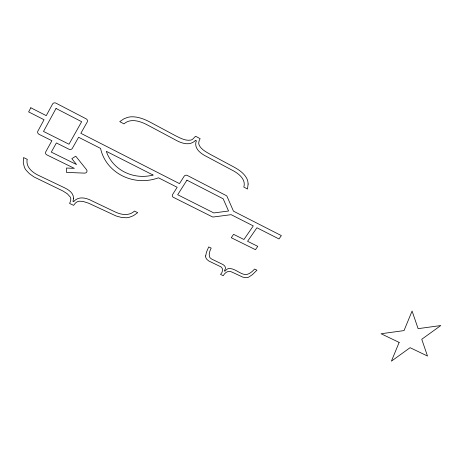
<?xml version="1.0" encoding="UTF-8"?>
<svg xmlns="http://www.w3.org/2000/svg" width="464" height="464" viewBox="0 0 464 464"><rect width="100%" height="100%" fill="white"/><g stroke="black" fill="none" stroke-linecap="round" stroke-linejoin="round"><path stroke-width="0.7" d="M248.124 184.028L247.498 189.016L243.809 187.073C246.314 179.208 238.113 173.113 231.971 170.073L207.35 156.936C201.741 154.187 194.393 149.466 195.889 142.175A5.597 5.226 -10.7 0 1 196.463 140.923L195.332 140.314A5.638 5.284 -7.7 0 1 194.439 141.392C188.436 146.177 180.363 142.773 174.557 139.438L148.254 125.408C141.218 121.533 130.813 117.653 123.987 123.882L119.741 121.649L123.76 118.917L127.159 117.531A17.232 16.008 7.4 0 1 131.625 116.789C138.185 116.65 144.478 119.149 150.185 122.171L175.351 135.656C180.078 137.941 185.223 141.021 190.681 140.105A6.687 6.287 -7.2 0 0 192.409 139.426L195.599 136.242L200.135 138.695L199.184 140.58L198.731 142.831A6.618 6.183 -11.8 0 0 198.946 144.548C200.86 149.483 206.167 151.89 210.424 154.448L233.949 167.057C238.879 169.754 243.826 173.101 246.616 178.13A16.06 14.523 -16.2 0 1 247.875 181.714L248.124 184.028M73.573 198.238L73.358 199.99A6.745 5.887 9 0 1 72.854 201.173L73.857 201.649A6.67 5.829 7.1 0 1 74.652 200.599C79.576 195.994 86.896 198.111 92.139 200.958L114.196 211.485C120.002 214.467 127.774 216.265 133.417 211.984A8.178 7.244 1 0 0 134.369 211.045L137.704 212.651L133.481 215.673L129.085 217.372A14.158 12.545 1.4 0 1 126.051 217.767L121.255 217.39L116.081 215.963L88.52 203.157L82.899 201.393L79.234 201.214A6.426 5.609 6.8 0 0 77.192 201.823L75.412 203.052L73.619 205.349L69.6 203.458L70.679 200.825L70.789 198.795A6.519 5.678 9.1 0 0 70.174 196.922L67.344 193.819L62.994 191.029L34.087 176.999L29.423 173.704L25.99 170.062A15.26 13.375 15.2 0 1 24.43 167.371L23.27 162.789L23.536 157.551L27.289 159.361A8.851 7.755 15.6 0 0 26.97 160.695C26.431 168.177 33.541 173.188 39.608 175.897L62.918 187.015C67.64 189.19 73.445 192.287 73.573 198.238M205.662 255.937L205.668 256.778A5.4 4.652 -11.6 0 0 205.912 257.851L206.973 259.515L208.852 261.012L219.449 266.139C223.689 267.223 223.132 271.921 220.545 274.421L223.271 275.703C224.936 272.362 228.856 269.891 232.371 272.269L242.788 277.112L245.195 277.669L247.364 277.571A5.284 4.472 -15.4 0 0 248.547 277.199L252.283 274.752L256.946 270.199L254.55 269.045A19.192 16.426 -14.9 0 1 249.197 273.574L246.842 274.508A5.15 4.367 -15.5 0 1 245.282 274.613C239.349 273.801 234.569 267.844 228.369 268.615A5.214 4.425 -13.6 0 0 226.519 269.578L224.994 271.202L224.35 270.895L225.266 268.987A5.22 4.449 -12.6 0 0 225.318 267.165L224.611 265.866L223.08 264.613L211.712 259.086L210.192 257.885A5.237 4.512 -12 0 1 209.467 256.679L209.212 254.446A19.378 16.675 -13.7 0 1 211.207 248.124L208.696 246.912L206.497 252.109L205.662 255.937M399.139 342.42L391.407 361.16L410.095 347.687L427.495 356.045L421.753 339.277L440.8 325.542L418.116 328.663L412.084 311.054L404.022 330.6L381.083 333.749L399.139 342.42M30.821 107.776L28.629 111.894L44.051 119.724L37.851 131.161A2.558 2.274 19.1 0 0 39.046 134.305L51.893 140.708L45.739 151.861A2.506 2.221 15.7 0 0 46.899 154.912L74.344 168.357L66.497 168.032L66.514 172.399L84.599 173.124A2.424 2.163 9.8 0 0 86.565 169.731L75.742 156.182L71.821 158.665L76.531 164.534L51.301 152.111L56.388 142.953L69.003 149.24A2.488 2.233 14.4 0 0 72.314 148.393L78.607 137.257L100.572 148.405A42.473 39.37 4.2 0 0 158.479 177.799L177.173 187.282L172.579 194.555A2.291 2.059 -5.8 0 0 173.42 197.351L212.158 216.752A2.233 1.978 -12.2 0 0 213.521 216.972L231.136 214.67L253.28 225.91L243.948 239.494L233.589 234.343L231.281 237.736L255.461 249.684L257.775 246.361L247.579 241.292L256.917 227.754L278.992 238.96L281.358 235.608L233.479 211.178L227.076 196.504A2.25 2.018 -14.5 0 0 226.171 195.559L187.294 175.456A2.308 2.105 -7.5 0 0 184.133 176.279L179.487 183.628L80.846 133.301L87.232 121.991A2.517 2.297 16.8 0 0 86.142 118.825L55.982 103.159A2.593 2.343 22.2 0 0 52.56 104.029L46.255 115.652L30.821 107.776M56.034 108.466L43.506 131.44L68.991 144.217L81.652 121.696L56.034 108.466M186.94 180.165L177.689 194.735L213.834 212.935L228.561 211.021L223.178 198.801L186.94 180.165M153.05 175.038L106.326 151.328A37.659 34.91 4.1 0 0 153.05 175.038"/></g></svg>
